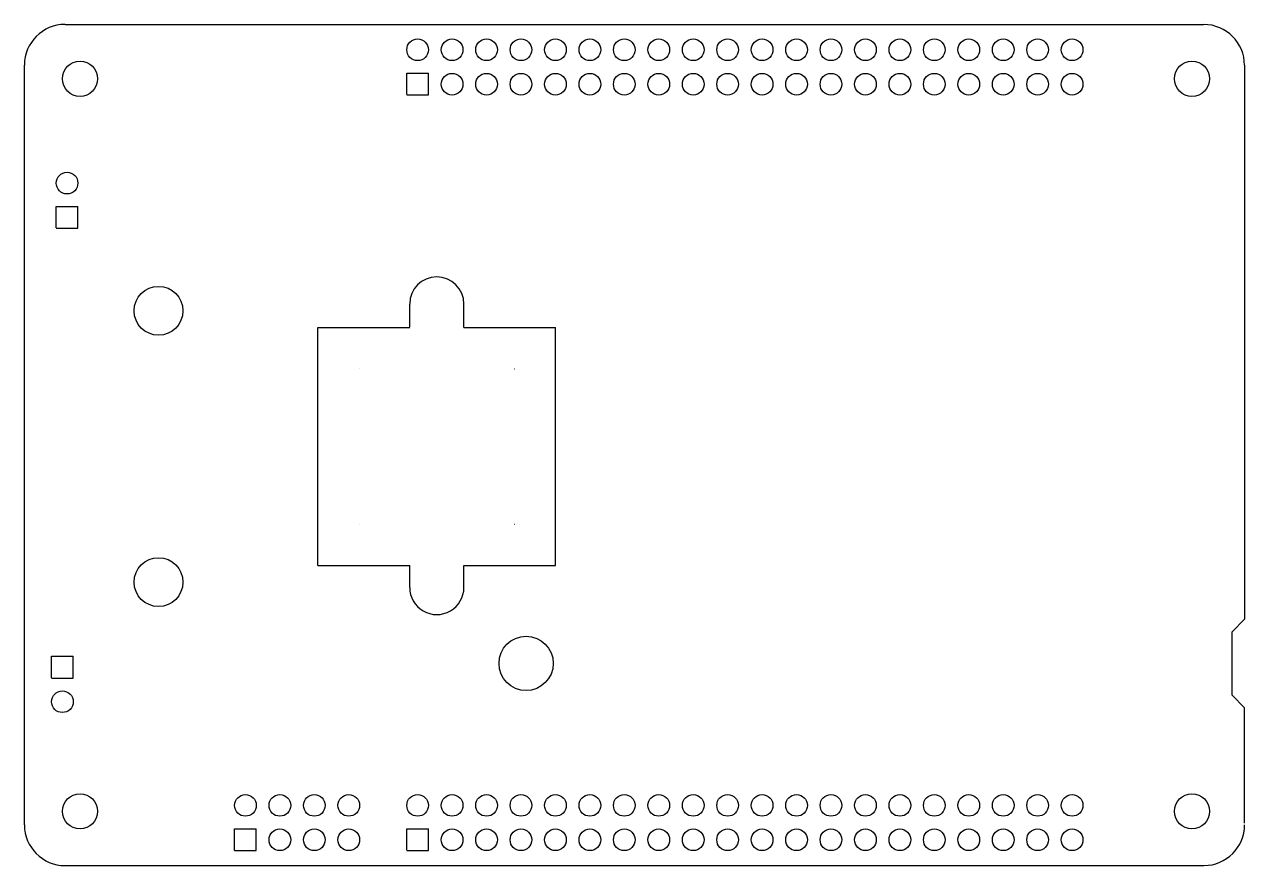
# Model space of a CAD drawing. Header units: millimetres. Extents: x 46.4 to 136.4, y 44.9 to 106.9.
import ezdxf

# ---------------------------------------------------------------- set-up
doc = ezdxf.new("R2010")
doc.units = ezdxf.units.MM
doc.layers.add('BottomOverlay', color=54, linetype='Continuous')
doc.layers.add('Mechanical1', color=6, linetype='Continuous')

# ---------------------------------------------------------------- blocks, each defined once
blk = doc.blocks.new('M12_LEN_HOLDER_B_1')
at = {"layer": 'BottomOverlay'}
for p, q in [((-5.714, 5.726), (-5.709, 5.731)), ((5.726, 5.726), (5.721, 5.731)), ((-5.709, -5.709), (-5.714, -5.704)), ((5.721, -5.709), (5.726, -5.704))]:
    blk.add_line(p, q, dxfattribs=at)
at = {"layer": 'Mechanical1'}
for p, q in [((8.769, 8.774), (-8.757, 8.774)), ((8.769, -8.752), (-8.757, -8.752))]:
    blk.add_line(p, q, dxfattribs=at)
for centre, start, end in [((-10.494, 0.011), 90, 270), ((10.396, 0.011), 270, 90)]:
    blk.add_arc(centre, 2, start, end, dxfattribs=at)

msp = doc.modelspace()

# ---------------------------------------------------------------- linework, layer by layer
at = {"layer": 'Mechanical1'}
for p, q in [((49.448, 106.895), (133.4, 106.895)), ((46.446, 47.897), (46.446, 103.9)), ((136.422, 103.893), (136.422, 63.05)), ((74.65, 101.725), (74.65, 103.3)), ((74.65, 103.3), (76.246, 103.3)), ((76.246, 101.7), (76.246, 103.3)), ((74.65, 101.7), (76.246, 101.7)), ((48.793, 91.897), (48.793, 93.472)), ((48.793, 93.472), (50.389, 93.472)), ((50.389, 91.872), (50.389, 93.472)), ((48.793, 91.872), (50.389, 91.872)), ((74.857, 84.593), (74.857, 86.289)), ((78.857, 84.552), (78.857, 86.289)), ((68.094, 84.552), (74.857, 84.552)), ((78.857, 84.552), (85.62, 84.552)), ((68.094, 67.026), (74.857, 67.026)), ((74.857, 65.399), (74.857, 67.026)), ((78.857, 65.399), (78.857, 67.026)), ((78.857, 67.026), (85.62, 67.026)), ((135.5, 62.128), (136.422, 63.05)), ((135.5, 57.452), (135.5, 62.128)), ((48.45, 58.747), (48.45, 60.322)), ((48.45, 60.322), (50.046, 60.322)), ((50.046, 58.722), (50.046, 60.322)), ((48.45, 58.722), (50.046, 58.722)), ((135.5, 57.452), (136.427, 56.525)), ((136.427, 48.023), (136.427, 56.525)), ((61.95, 47.6), (63.546, 47.6)), ((61.95, 46.025), (61.95, 47.6)), ((63.546, 46), (63.546, 47.6)), ((74.65, 46.025), (74.65, 47.6)), ((74.65, 47.6), (76.246, 47.6)), ((76.246, 46), (76.246, 47.6)), ((61.95, 46), (61.95, 46.025)), ((61.95, 46), (63.546, 46)), ((74.65, 46), (76.246, 46)), ((49.448, 44.895), (133.425, 44.895))]:
    msp.add_line(p, q, dxfattribs=at)
for centre, radius in [((75.446, 105.035), 0.8), ((77.986, 105.035), 0.8), ((80.526, 105.035), 0.8), ((83.066, 105.035), 0.8), ((85.606, 105.035), 0.8), ((88.146, 105.035), 0.8), ((90.686, 105.035), 0.8), ((93.226, 105.035), 0.8), ((95.766, 105.035), 0.8), ((98.306, 105.035), 0.8), ((100.846, 105.035), 0.8), ((103.386, 105.035), 0.8), ((105.926, 105.035), 0.8), ((108.466, 105.035), 0.8), ((111.006, 105.035), 0.8), ((113.546, 105.035), 0.8), ((116.086, 105.035), 0.8), ((118.626, 105.035), 0.8), ((121.166, 105.035), 0.8), ((123.706, 105.035), 0.8), ((50.548, 102.895), 1.3), ((132.546, 102.895), 1.3), ((77.986, 102.495), 0.8), ((80.526, 102.495), 0.8), ((83.066, 102.495), 0.8), ((85.606, 102.495), 0.8), ((88.146, 102.495), 0.8), ((90.686, 102.495), 0.8), ((93.226, 102.495), 0.8), ((95.766, 102.495), 0.8), ((98.306, 102.495), 0.8), ((100.846, 102.495), 0.8), ((103.386, 102.495), 0.8), ((105.926, 102.495), 0.8), ((108.466, 102.495), 0.8), ((111.006, 102.495), 0.8), ((113.546, 102.495), 0.8), ((116.086, 102.495), 0.8), ((118.626, 102.495), 0.8), ((121.166, 102.495), 0.8), ((123.706, 102.495), 0.8), ((49.589, 95.207), 0.8), ((56.335, 85.789), 1.8), ((56.335, 65.789), 1.8), ((83.446, 59.795), 2), ((49.246, 56.977), 0.8), ((50.546, 48.895), 1.3), ((50.546, 48.895), 1.3), ((62.746, 49.335), 0.8), ((65.286, 49.335), 0.8), ((67.826, 49.335), 0.8), ((70.366, 49.335), 0.8), ((75.446, 49.335), 0.8), ((77.986, 49.335), 0.8), ((80.526, 49.335), 0.8), ((83.066, 49.335), 0.8), ((85.606, 49.335), 0.8), ((88.146, 49.335), 0.8), ((90.686, 49.335), 0.8), ((93.226, 49.335), 0.8), ((95.766, 49.335), 0.8), ((98.306, 49.335), 0.8), ((100.846, 49.335), 0.8), ((103.386, 49.335), 0.8), ((105.926, 49.335), 0.8), ((108.466, 49.335), 0.8), ((111.006, 49.335), 0.8), ((113.546, 49.335), 0.8), ((116.086, 49.335), 0.8), ((118.626, 49.335), 0.8), ((121.166, 49.335), 0.8), ((123.706, 49.335), 0.8), ((132.546, 48.895), 1.3), ((65.286, 46.795), 0.8), ((67.826, 46.795), 0.8), ((70.366, 46.795), 0.8), ((77.986, 46.795), 0.8), ((80.526, 46.795), 0.8), ((83.066, 46.795), 0.8), ((85.606, 46.795), 0.8), ((88.146, 46.795), 0.8), ((90.686, 46.795), 0.8), ((93.226, 46.795), 0.8), ((95.766, 46.795), 0.8), ((98.306, 46.795), 0.8), ((100.846, 46.795), 0.8), ((103.386, 46.795), 0.8), ((105.926, 46.795), 0.8), ((108.466, 46.795), 0.8), ((111.006, 46.795), 0.8), ((113.546, 46.795), 0.8), ((116.086, 46.795), 0.8), ((118.626, 46.795), 0.8), ((121.166, 46.795), 0.8), ((123.706, 46.795), 0.8)]:
    msp.add_circle(centre, radius, dxfattribs=at)
for centre, start, end in [((49.448, 103.9), 90, 180), ((133.42, 103.893), 0, 90), ((49.448, 47.897), 180, 270), ((133.425, 47.902), 270, 0)]:
    msp.add_arc(centre, 3.002, start, end, dxfattribs=at)

# ---------------------------------------------------------------- block references
at = {"rotation": 270}
msp.add_blockref('M12_LEN_HOLDER_B_1', (76.846, 75.795), dxfattribs=at)

doc.saveas('drawing.dxf')
